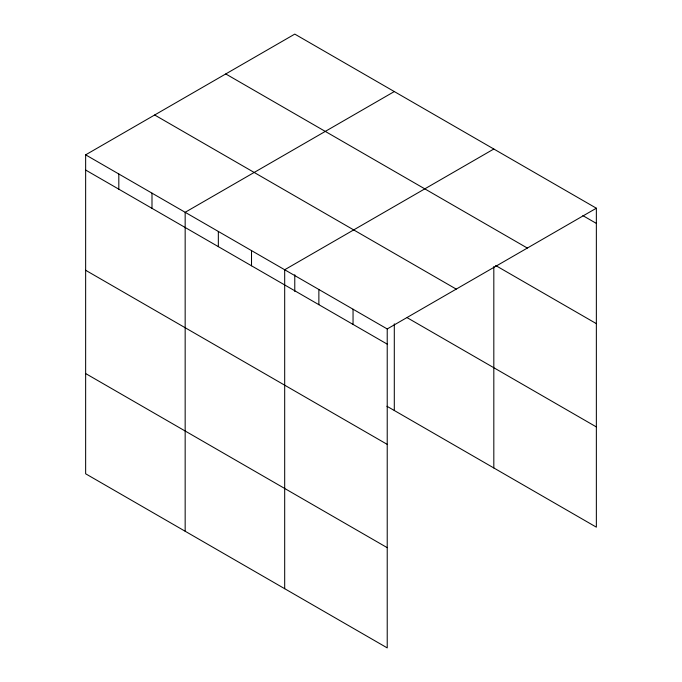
<?xml version="1.0" encoding="UTF-8"?>
<svg xmlns="http://www.w3.org/2000/svg" width="682" height="682" viewBox="0 0 682 682"><rect width="100%" height="100%" fill="white"/><g stroke="black" fill="none" stroke-linecap="round" stroke-linejoin="round"><path stroke-width="1.02" d="M85.642 154.84L387.223 328.954L387.223 647.9L85.642 473.785L85.642 154.84L294.777 34.1L596.358 208.215L596.358 527.16L386.924 406.242M394.298 91.559L185.163 212.298L185.163 531.244M493.819 149.017L284.684 269.757L284.684 588.702M387.223 328.954L596.358 208.215M582.863 215.614L596.358 223.406M225.759 73.946L527.339 248.06M495.618 265.486L596.358 323.643M154.661 114.994L456.241 289.117M407.197 317.71L596.358 426.923M85.642 170.031L387.223 344.146M85.642 270.268L387.223 444.383M85.642 373.548L387.223 547.663M493.819 266.534L493.819 467.963M394.298 323.839L394.298 410.504M353.046 309.227L353.046 324.41M318.869 289.492L318.869 304.683M294.777 274.735L294.777 291.436M251.513 250.609L251.513 265.792M218.342 231.454L218.342 246.645M151.992 193.151L151.992 208.334M118.813 173.995L118.813 189.187"/></g></svg>
